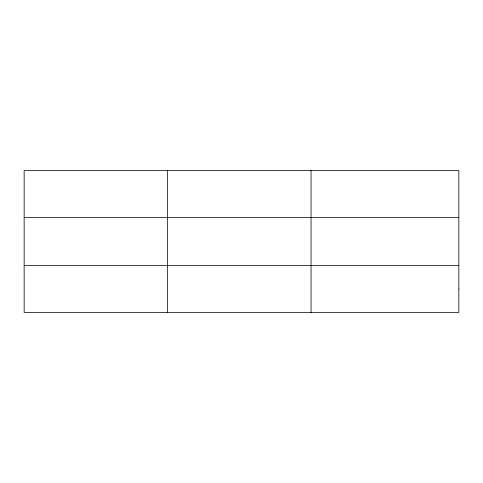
<?xml version="1.0" encoding="UTF-8"?>
<svg xmlns="http://www.w3.org/2000/svg" width="483" height="483" viewBox="0 0 483 483"><rect width="100%" height="100%" fill="white"/><g stroke="black" fill="none" stroke-linecap="round" stroke-linejoin="round"><path stroke-width="0.72" d="M167.601 170.547L167.601 312.453M311.052 170.547L311.052 312.453M24.15 217.374L458.85 217.374M24.15 265.626L458.85 265.626M458.85 289.039L458.85 312.453L24.15 312.453L24.15 170.547L458.85 170.547L458.85 289.039"/></g></svg>
